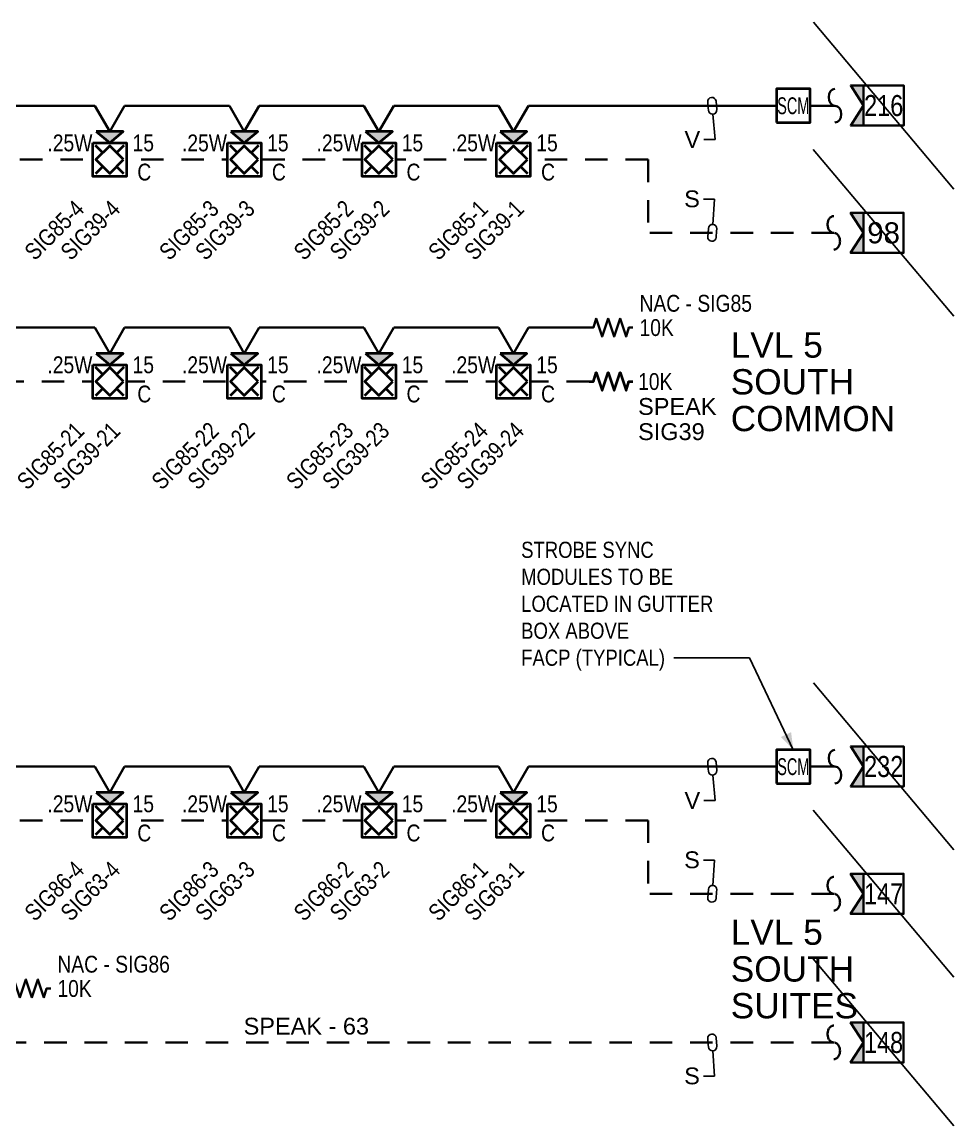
# Model space of a CAD drawing. Header units: inches. Extents: x 84 to 207, y -12 to 77.
# Drawn here: x 137.6 to 142.79, y 31.21 to 37.36 of the extents above; entities that cross this region are included whole.
import ezdxf
from ezdxf import colors
from ezdxf.entities.mleader import LeaderData, LeaderLine
from ezdxf.enums import TextEntityAlignment as Align
from ezdxf.math import Vec2, Vec3

# ---------------------------------------------------------------- set-up
doc = ezdxf.new("R2010")
doc.units = ezdxf.units.IN
doc.header["$MEASUREMENT"] = 0
doc.set_wipeout_variables(frame=1)
doc.linetypes.add('HIDDEN2', pattern=[0.1875, 0.125, -0.0625])
for name, color, linetype, lineweight in [('F-ALRM-DTCT', 23, 'Continuous', 40), ('F-ALRM-INDC', 83, 'Continuous', 40), ('F-ALRM-WIRE', 6, 'Continuous', 35), ('F-ALRM-WIRE-INDC', 3, 'Continuous', 35), ('F-ALRM-WIRE-SPKR', 221, 'HIDDEN2', 35), ('F-ANNO-DTCT', 151, 'Continuous', 25), ('F-ANNO-DTCT-ADDR', 143, 'Continuous', 25), ('F-ANNO-DTCT-DESC', 150, 'Continuous', 25), ('F-ANNO-DTCT-NOTE', 140, 'Continuous', 25), ('F-ANNO-INDC', 3, 'Continuous', 25), ('F-ANNO-INDC-ADDR', 91, 'Continuous', 25), ('F-ANNO-INDC-CAND', 120, 'Continuous', 25), ('F-ANNO-INDC-DESC', 111, 'Continuous', 25), ('F-ANNO-INDC-NOTE', 110, 'Continuous', 25), ('F-ANNO-KEYN', 7, 'Continuous', 25), ('F-ANNO-SPKR-ADDR', 210, 'Continuous', 25), ('F-ANNO-SPKR-WATT', 220, 'Continuous', 25), ('F-ANNO-TEXT', 7, 'Continuous', 25), ('F-ANNO-WIPE', 7, 'Continuous', 0)]:
    doc.layers.add(name, color=color, linetype=linetype, lineweight=lineweight)
doc.styles.add('Annotative', font='arial.ttf')
doc.styles.add('Body', font='', dxfattribs={"height": 0.09375})
doc.styles.add('MtXpl_Arial_Narrow', font='arial.ttf')
doc.styles.get("Standard").update_dxf_attribs({"font": 'arial.ttf'})
doc.styles.get('Body').set_extended_font_data('Arial Narrow')

# ---------------------------------------------------------------- blocks, each defined once
blk = doc.blocks.new('*U22')
at = {"color": 0, "linetype": 'ByBlock', "lineweight": -2, "style": 'Body', "flags": 9}
for tag, p in [('CONNFROM_SPEAK', (0, -0.1336)), ('WIREDROP', (0, -0.1449))]:
    blk.add_attdef(tag, text='', height=0.00938, dxfattribs=at).set_placement(p, align=Align.MIDDLE_CENTER)
at = {"layer": 'F-ANNO-INDC', "style": 'Body', "flags": 8}
for tag, p in [('WG', (-0.1927, 0.229)), ('WP', (0.1927, 0.229))]:
    blk.add_attdef(tag, text='', height=0.0938, dxfattribs=at).set_placement(p, align=Align.MIDDLE_CENTER)
at = {"layer": 'F-ANNO-INDC-ADDR', "style": 'Body', "flags": 8}
blk.add_attdef('NACTAG', text='', height=0.0938, rotation=45, dxfattribs=at).set_placement((-0.2007, -0.2176), align=Align.TOP_RIGHT)
at = {"layer": 'F-ANNO-INDC-DESC', "lineweight": 30, "flags": 51}
blk.add_attdef('DESCRIPTION', text='', height=0.0938, rotation=45, dxfattribs=at).set_placement((0.2007, -0.2176), align=Align.TOP_RIGHT)
at = {"layer": 'F-ANNO-INDC-NOTE', "lineweight": 30, "flags": 104}
blk.add_attdef('NOTES', text='', height=0.0938, dxfattribs=at).set_placement((-0.1927, -0.0693), align=Align.MIDDLE_RIGHT)
at = {"layer": 'F-ANNO-SPKR-ADDR', "style": 'Body', "flags": 8}
blk.add_attdef('SPEAKTAG', text='', height=0.0938, rotation=45, dxfattribs=at).set_placement((0, -0.2176), align=Align.TOP_RIGHT)
at = {"linetype": 'ByBlock', "ltscale": 0.5}
blk.add_wipeout([(-0.0938, 0.0937), (0.0937, 0.0937), (0.0937, -0.0938), (-0.0938, -0.0938)], dxfattribs=at).dxf.layer = 'F-ANNO-WIPE'
at = {"color": 0, "linetype": 'ByBlock', "lineweight": -2, "ltscale": 0.5}
for p, q in [((-0.0387, -0.0387), (-0.0793, -0.0793)), ((0.0793, -0.0793), (0.0387, -0.0387))]:
    blk.add_line(p, q, dxfattribs=at)
at = {"color": 0, "linetype": 'ByBlock', "lineweight": -2, "style": 'Body', "flags": 9}
blk.add_attdef('WIRE', (-0.0007, 0), '', height=0.00938, dxfattribs=at)
for tag, p in [('CONNFROM_NAC', (0, -0.121)), ('ELEVATION', (0, -0.1084)), ('PID', (0, -0.0962))]:
    blk.add_attdef(tag, text='', height=0.00938, dxfattribs=at).set_placement(p, align=Align.MIDDLE_CENTER)
at = {"layer": 'F-ANNO-INDC', "style": 'Body', "flags": 8}
blk.add_attdef('CEIL', text='', height=0.0938, dxfattribs=at).set_placement((0.1927, -0.0693), align=Align.MIDDLE_CENTER)
at = {"layer": 'F-ANNO-INDC-CAND', "style": 'Body', "flags": 8}
blk.add_attdef('CD', text='', height=0.0938, dxfattribs=at).set_placement((0.1871, 0.0933), align=Align.MIDDLE_CENTER)
at = {"layer": 'F-ANNO-INDC-NOTE', "style": 'Body'}
blk.add_attdef('NOTE', text='', height=0.0938, dxfattribs=at).set_placement((-0.1927, -0.0693), align=Align.MIDDLE_CENTER)
at = {"linetype": 'ByBlock'}
blk.add_wipeout([(-0.075, 0.1562), (0, 0.0937), (0.075, 0.1562)], dxfattribs=at).dxf.layer = 'F-ANNO-WIPE'
h = blk.add_hatch(color=0)
h.dxf.hatch_style = 1
h.paths.add_polyline_path([(0.075, 0.1562), (-0.075, 0.1562), (0, 0.0937)])
at = {"color": 0, "linetype": 'ByBlock', "lineweight": -2, "ltscale": 0.5}
for p, q in [((-0.0387, 0.0387), (-0.0793, 0.0793)), ((0.0793, 0.0793), (0.0387, 0.0387))]:
    blk.add_line(p, q, dxfattribs=at)
at = {"color": 0, "linetype": 'ByBlock', "lineweight": -2}
blk.add_lwpolyline([(-0.075, 0.1562), (0, 0.0937), (0.075, 0.1562)], close=True, dxfattribs=at)
at = {"color": 0, "linetype": 'ByBlock', "lineweight": -2, "ltscale": 0.5}
for points in [[(-0.0938, 0.0937), (0.0937, 0.0937), (0.0937, -0.0938), (-0.0938, -0.0938)], [(0.0774, 0), (0, 0.0774), (-0.0774, 0), (0, -0.0774)]]:
    blk.add_lwpolyline(points, close=True, dxfattribs=at)
at = {"layer": 'F-ANNO-SPKR-WATT', "linetype": 'Continuous', "style": 'Body', "flags": 8}
blk.add_attdef('WATT', text='', height=0.0938, dxfattribs=at).set_placement((-0.2221, 0.0933), align=Align.MIDDLE_CENTER)
blk = doc.blocks.new('*U120')
at = {"color": 0, "linetype": 'ByBlock', "lineweight": -2}
for points in [[(0, 0.1557), (-0.0833, 0.3)], [(0, 0.1557), (0.0833, 0.3)], [(0.0833, 0.3), (1.7917, 0.3)]]:
    blk.add_lwpolyline(points, dxfattribs=at)
blk = doc.blocks.new('TML-LEFT')
at = {"layer": 'F-ALRM-WIRE'}
h = blk.add_hatch(color=256, dxfattribs=at)
h.dxf.hatch_style = 1
h.paths.add_polyline_path([(0.0717, 0.1119), (0, 0.1119), (0.0717, 0), (0, -0.1119), (0.0717, -0.1119)])
for points in [[(0.0717, 0.1119), (0, 0.1119), (0.0717, 0), (0, -0.1119), (0.0717, -0.1119)], [(0.0717, -0.1119), (0.2956, -0.1119), (0.2956, 0.1119), (0.0717, 0.1119)]]:
    blk.add_lwpolyline(points, close=True, dxfattribs=at)
at = {"style": 'Annotative'}
blk.add_attdef('#', text='', height=0.1172, dxfattribs=at).set_placement((0.1837, 0), align=Align.MIDDLE_CENTER)
blk = doc.blocks.new('*U86')
at = {"color": 0}
for centre, major_axis in [((-0.046875, 0), (-0.046875, 0)), ((0.046875, 0), (0.046875, 0))]:
    blk.add_ellipse(centre, major_axis=major_axis, ratio=0.7409255, start_param=0, end_param=3.14159265, dxfattribs=at)
blk = doc.blocks.new('WireTagLoop')
at = {"color": 0, "linetype": 'ByBlock', "lineweight": -2}
blk.add_lwpolyline([(-0.5, 0.5, 0.999484), (-0.5, -0.5), (0.5, -0.5, 0.999484), (0.5, 0.5, 0.000258)], format="xyb", close=True, dxfattribs=at)
blk = doc.blocks.new('*U85')
at = {"color": 0}
for centre, major_axis in [((-0.046875, 0), (-0.046875, 0)), ((0.046875, 0), (0.046875, 0))]:
    blk.add_ellipse(centre, major_axis=major_axis, ratio=0.7409255, start_param=0, end_param=3.14159265, dxfattribs=at)
blk = doc.blocks.new('*U70')
at = {"color": 0, "linetype": 'ByBlock', "lineweight": -2, "style": 'Body', "flags": 9}
for tag, p in [('POINTTYPE', (-0.0369, -0.0525)), ('ELEVATION', (-0.0369, -0.0669)), ('WIREDROP', (-0.0369, -0.0787))]:
    blk.add_attdef(tag, p, '', height=0.00937, dxfattribs=at)
at = {"layer": 'F-ANNO-DTCT-ADDR', "style": 'Body', "flags": 8}
blk.add_attdef('ADDRESS', text='', height=0.0938, dxfattribs=at).set_placement((0, -0.1239), align=Align.TOP_RIGHT)
at = {"layer": 'F-ANNO-DTCT-DESC', "lineweight": 30, "flags": 104}
blk.add_attdef('DESCRIPTION', text='', height=0.0938, dxfattribs=at).set_placement((0.1491, -0.1239), align=Align.TOP_RIGHT)
at = {"layer": 'F-ANNO-DTCT-NOTE', "lineweight": 25, "flags": 104}
blk.add_attdef('NOTES', text='', height=0.0938, dxfattribs=at).set_placement((-0.1509, 0.1641), align=Align.TOP_RIGHT)
at = {"layer": 'F-ANNO-DTCT-NOTE', "lineweight": 25, "style": 'Body'}
blk.add_attdef('NOTE', text='', height=0.0938, dxfattribs=at).set_placement((-0.1509, 0.1641), align=Align.TOP_RIGHT)
at = {"linetype": 'ByBlock', "lineweight": -2, "ltscale": 0.5}
blk.add_wipeout([(-0.0938, 0), (0.0938, 0), (0.0938, 0.1875), (-0.0938, 0.1875)], dxfattribs=at).dxf.layer = 'F-ANNO-WIPE'
at = {"color": 0, "linetype": 'ByBlock', "lineweight": -2, "ltscale": 0.5}
blk.add_lwpolyline([(-0.0938, 0), (0.0938, 0), (0.0938, 0.1875), (-0.0938, 0.1875)], close=True, dxfattribs=at)
at = {"color": 0, "linetype": 'ByBlock', "lineweight": -2, "style": 'Body', "flags": 8}
blk.add_attdef('DEVICE_TYPE', text='', height=0.0938, dxfattribs=at).set_placement((0, 0.0938), align=Align.MIDDLE)
at = {"color": 0, "linetype": 'ByBlock', "lineweight": -2, "style": 'Body'}
for tag, p, flags in [('WIRE', (0, 0.0938), 11), ('RISER', (0, 0.0938), 11), ('DEVTYPE', (-0.0369, -0.0386), 9)]:
    blk.add_attdef(tag, p, '', height=0.00937, dxfattribs=dict(at, flags=flags))
at = {"layer": 'F-ANNO-DTCT', "lineweight": 25, "style": 'Body', "flags": 8}
blk.add_attdef('WP', text='', height=0.0938, dxfattribs=at).set_placement((0.1886, 0.1733), align=Align.MIDDLE)
blk.add_attdef('WG', text='', height=0.0938, dxfattribs=at).set_placement((-0.1873, 0.0485), align=Align.MIDDLE_CENTER)
blk = doc.blocks.new('*U64')
at = {"color": 0, "linetype": 'ByBlock', "lineweight": -2}
for points in [[(0, 0.1557), (-0.0833, 0.3)], [(0, 0.1557), (0.0833, 0.3)], [(0.0833, 0.3), (0.6667, 0.3)]]:
    blk.add_lwpolyline(points, dxfattribs=at)
blk = doc.blocks.new('*U124')
at = {"color": 0, "linetype": 'ByBlock', "lineweight": -2}
for points in [[(0, 0.1557), (-0.0833, 0.3)], [(0, 0.1557), (0.0833, 0.3)], [(0.0833, 0.3), (0.4211, 0.3)]]:
    blk.add_lwpolyline(points, dxfattribs=at)
blk = doc.blocks.new('*U122')
at = {"color": 0, "linetype": 'ByBlock', "lineweight": -2}
blk.add_lwpolyline([(0, 0), (0.0242, 0), (0.0389, 0.0502), (0.0724, -0.0502), (0.1059, 0.0502), (0.1393, -0.0502), (0.1728, 0.0502), (0.2063, -0.0502), (0.2212, 0), (0.244, 0)], dxfattribs=at)
at = {"layer": 'F-ANNO-DTCT-NOTE', "lineweight": -3, "style": 'Body'}
blk.add_text('10K', height=0.09375, dxfattribs=at).set_placement((0.2813, 0), align=Align.MIDDLE_LEFT)
blk.add_attdef('CIRCUIT', text='', height=0.0938, dxfattribs=at).set_placement((0.2813, 0.1353), align=Align.MIDDLE_LEFT)
blk = doc.blocks.new('*U123')
at = {"color": 0, "linetype": 'ByBlock', "lineweight": -2}
blk.add_lwpolyline([(0, 0), (0.0242, 0), (0.0389, 0.0502), (0.0724, -0.0502), (0.1059, 0.0502), (0.1393, -0.0502), (0.1728, 0.0502), (0.2063, -0.0502), (0.2212, 0), (0.244, 0)], dxfattribs=at)
at = {"layer": 'F-ANNO-INDC-NOTE', "lineweight": -3, "style": 'Body'}
blk.add_text('10K', height=0.09375, dxfattribs=at).set_placement((0.4646, 0), align=Align.MIDDLE_RIGHT)
blk.add_attdef('CIRCUIT', text='', height=0.0938, dxfattribs=at).set_placement((0.9149, 0), align=Align.MIDDLE_RIGHT)
blk = doc.blocks.new('*U62')
at = {"color": 0, "linetype": 'ByBlock', "lineweight": -2}
blk.add_solid([(0, 0), (0.09375, 0.03125), (0.09375, -0.03125)], dxfattribs=at)

msp = doc.modelspace()

# ---------------------------------------------------------------- linework, layer by layer
at = {"layer": 'Defpoints', "color": 1}
for p, q in [((142.0106, 36.6504), (142.7935, 35.7203)), ((142.0106, 32.9689), (142.7935, 32.0388)), ((142.0106, 32.1409), (142.7935, 31.2108))]:
    msp.add_line(p, q, dxfattribs=at)
at = {"layer": 'F-ALRM-WIRE-SPKR'}
for points in [[(141.0895, 36.5931), (131.8083, 36.5931)], [(141.0895, 36.5931), (141.0895, 36.1853)], [(142.1246, 36.1853), (141.0895, 36.1853)], [(140.7606, 35.3571), (131.4371, 35.3571)], [(141.0895, 32.9118), (131.8083, 32.9118)], [(141.0895, 32.9118), (141.0895, 32.5038)], [(142.1246, 32.5038), (141.0895, 32.5038)], [(142.1246, 31.6758), (131.4371, 31.6758)]]:
    msp.add_lwpolyline(points, dxfattribs=at)
at = {"layer": 'F-ANNO-TEXT'}
msp.add_lwpolyline([(141.2329, 33.8188), (141.6549, 33.8188)], dxfattribs=at)

# ---------------------------------------------------------------- block references
at = {"layer": 'F-ALRM-INDC'}
msp.add_blockref('*U123', (140.7606, 35.3571), dxfattribs=at)
at = {"layer": 'F-ALRM-WIRE-INDC', "rotation": 90}
for p in [(142.1312, 36.8936), (142.1312, 33.2123)]:
    msp.add_blockref('*U85', p, dxfattribs=at)
at = {"layer": 'F-ALRM-WIRE-INDC'}
for p, values in [((140.7606, 35.6576), {'CIRCUIT': 'NAC - SIG85'}), ((137.5166, 31.9763), {'CIRCUIT': 'NAC - SIG86'})]:
    msp.add_blockref('*U122', p, dxfattribs=at).add_auto_attribs(values)
at = {"layer": 'F-ALRM-WIRE-SPKR', "rotation": 90}
for p in [(142.1246, 36.1853), (142.1246, 32.5038), (142.1246, 31.6758)]:
    msp.add_blockref('*U86', p, dxfattribs=at)
at = {"layer": 'F-ANNO-KEYN'}
ref = msp.add_blockref('TML-LEFT', (142.2191, 36.8943), dxfattribs=at)
ref.add_attrib('#', '216', dxfattribs={"layer": '0', "height": 0.1172, "style": 'Annotative', "width": 0.8}).set_placement((142.4028, 36.8943), align=Align.MIDDLE_CENTER)
msp.add_blockref('TML-LEFT', (142.2184, 36.1853), dxfattribs=at).add_auto_attribs({'#': '98'})
ref = msp.add_blockref('TML-LEFT', (142.2191, 33.2129), dxfattribs=at)
ref.add_attrib('#', '232', dxfattribs={"layer": '0', "height": 0.1172, "style": 'Annotative', "width": 0.8}).set_placement((142.4028, 33.2129), align=Align.MIDDLE_CENTER)
ref = msp.add_blockref('TML-LEFT', (142.2184, 32.5038), dxfattribs=at)
ref.add_attrib('#', '147', dxfattribs={"layer": '0', "height": 0.1172, "style": 'Annotative', "width": 0.8}).set_placement((142.402, 32.5038), align=Align.MIDDLE_CENTER)
ref = msp.add_blockref('TML-LEFT', (142.2184, 31.6758), dxfattribs=at)
ref.add_attrib('#', '148', dxfattribs={"layer": '0', "height": 0.1172, "style": 'Annotative', "width": 0.8}).set_placement((142.402, 31.6758), align=Align.MIDDLE_CENTER)

# ---------------------------------------------------------------- texts
at = {"layer": 'F-ALRM-INDC', "style": 'MtXpl_Arial_Narrow'}
for s, p in [('SPEAK', (141.0341, 35.1715)), ('SIG39', (141.0341, 35.031)), ('SPEAK - 63', (138.8358, 31.7196))]:
    msp.add_text(s, height=0.09375, dxfattribs=at).set_placement(p)
at = {"layer": 'F-ANNO-TEXT', "color": 8, "true_color": 0x808080, "style": 'MtXpl_Arial_Narrow'}
for s, p in [('LVL 5', (141.5502, 35.4902)), ('SOUTH', (141.5502, 35.2854)), ('COMMON', (141.5502, 35.0806)), ('LVL 5', (141.5502, 32.2196)), ('SOUTH', (141.5502, 32.0148)), ('SUITES', (141.5502, 31.81))]:
    msp.add_text(s, height=0.14062, dxfattribs=at).set_placement(p)
at = {"layer": 'F-ANNO-TEXT', "style": 'Body'}
for s, p in [('STROBE SYNC', (140.3824, 34.4198)), ('MODULES TO BE ', (140.3824, 34.2695)), ('LOCATED IN GUTTER', (140.3824, 34.1192)), ('BOX ABOVE', (140.3824, 33.969)), ('FACP (TYPICAL) ', (140.3824, 33.8187))]:
    msp.add_text(s, height=0.09, dxfattribs=at).set_placement(p, align=Align.MIDDLE_LEFT)

# ---------------------------------------------------------------- leaders
at = {"layer": 'F-ALRM-WIRE-INDC'}
ml = msp.add_multileader_mtext('Standard', dxfattribs=at)
ml.set_content('V', color=256, style='MtXpl_Arial_Narrow')
ml.set_leader_properties(color=256, linetype='Continuous')
ml.set_arrow_properties(name='WireTagLoop')
ml.build(insert=Vec2(0, 0))
ml.multileader.update_dxf_attribs({"text_left_attachment_type": 2, "text_right_attachment_type": 2, "text_bottom_attachment_type": 2, "dogleg_length": 0.0625, "arrow_head_size": 0.0469})
ctx = ml.context
ctx.base_point, ctx.char_height, ctx.arrow_head_size, ctx.landing_gap_size, ctx.plane_origin = Vec3(141.2745, 36.7052), 0.0938, 0.0469, 0.02, Vec3(99.3318, 39.1862)
ctx.left_attachment, ctx.right_attachment, ctx.top_attachment, ctx.text_align_type = 2, 2, 2, 2
notes = []
notes.append((ctx, [(0, (1, 1, 0), (141.4627, 36.7052), (-1, 0), 0.0625, [(0, [(141.4473, 36.8931)], 0, [])])]))
ctx.mtext.insert, ctx.mtext.alignment, ctx.mtext.flow_direction = Vec3(141.3802, 36.7521), 3, 5
ml = msp.add_multileader_mtext('Standard', dxfattribs=at)
ml.set_content('V', color=256, style='MtXpl_Arial_Narrow')
ml.set_leader_properties(color=256, linetype='Continuous')
ml.set_arrow_properties(name='WireTagLoop')
ml.build(insert=Vec2(0, 0))
ml.multileader.update_dxf_attribs({"text_left_attachment_type": 2, "text_right_attachment_type": 2, "text_bottom_attachment_type": 2, "dogleg_length": 0.0625, "arrow_head_size": 0.0469})
ctx = ml.context
ctx.base_point, ctx.char_height, ctx.arrow_head_size, ctx.landing_gap_size, ctx.plane_origin = Vec3(141.2745, 33.0237), 0.0938, 0.0469, 0.02, Vec3(99.3318, 35.5047)
ctx.left_attachment, ctx.right_attachment, ctx.top_attachment, ctx.text_align_type = 2, 2, 2, 2
notes.append((ctx, [(0, (1, 1, 0), (141.4627, 33.0237), (-1, 0), 0.0625, [(0, [(141.4473, 33.2115)], 0, [])])]))
ctx.mtext.insert, ctx.mtext.alignment, ctx.mtext.flow_direction = Vec3(141.3802, 33.0706), 3, 5
at = {"layer": 'F-ALRM-WIRE-SPKR'}
ml = msp.add_multileader_mtext('Standard', dxfattribs=at)
ml.set_content('S', color=256, style='MtXpl_Arial_Narrow')
ml.set_leader_properties(color=256, linetype='Continuous')
ml.set_arrow_properties(name='WireTagLoop')
ml.build(insert=Vec2(0, 0))
ml.multileader.update_dxf_attribs({"text_left_attachment_type": 2, "text_right_attachment_type": 2, "text_bottom_attachment_type": 2, "dogleg_length": 0.0625, "arrow_head_size": 0.0469})
ctx = ml.context
ctx.base_point, ctx.char_height, ctx.arrow_head_size, ctx.landing_gap_size, ctx.plane_origin = Vec3(141.2836, 36.3732), 0.0938, 0.0469, 0.02, Vec3(99.3318, 49.691)
ctx.left_attachment, ctx.right_attachment, ctx.top_attachment, ctx.text_align_type = 2, 2, 2, 2
notes.append((ctx, [(0, (1, 1, 0), (141.4608, 36.3732), (-1, 0), 0.0625, [(0, [(141.4473, 36.1853)], 0, [])])]))
ctx.mtext.insert, ctx.mtext.alignment, ctx.mtext.flow_direction = Vec3(141.3783, 36.4217), 3, 5
ml = msp.add_multileader_mtext('Standard', dxfattribs=at)
ml.set_content('S', color=256, style='MtXpl_Arial_Narrow')
ml.set_leader_properties(color=256, linetype='Continuous')
ml.set_arrow_properties(name='WireTagLoop')
ml.build(insert=Vec2(0, 0))
ml.multileader.update_dxf_attribs({"text_left_attachment_type": 2, "text_right_attachment_type": 2, "text_bottom_attachment_type": 2, "dogleg_length": 0.0625, "arrow_head_size": 0.0469})
ctx = ml.context
ctx.base_point, ctx.char_height, ctx.arrow_head_size, ctx.landing_gap_size, ctx.plane_origin = Vec3(141.2836, 32.6917), 0.0938, 0.0469, 0.02, Vec3(99.3318, 46.0094)
ctx.left_attachment, ctx.right_attachment, ctx.top_attachment, ctx.text_align_type = 2, 2, 2, 2
notes.append((ctx, [(0, (1, 1, 0), (141.4608, 32.6917), (-1, 0), 0.0625, [(0, [(141.4473, 32.5038)], 0, [])])]))
ctx.mtext.insert, ctx.mtext.alignment, ctx.mtext.flow_direction = Vec3(141.3783, 32.7401), 3, 5
ml = msp.add_multileader_mtext('Standard', dxfattribs=at)
ml.set_content('S', color=256, style='MtXpl_Arial_Narrow')
ml.set_leader_properties(color=256, linetype='Continuous')
ml.set_arrow_properties(name='WireTagLoop')
ml.build(insert=Vec2(0, 0))
ml.multileader.update_dxf_attribs({"text_left_attachment_type": 2, "text_right_attachment_type": 2, "text_bottom_attachment_type": 2, "dogleg_length": 0.0625, "arrow_head_size": 0.0469})
ctx = ml.context
ctx.base_point, ctx.char_height, ctx.arrow_head_size, ctx.landing_gap_size, ctx.plane_origin = Vec3(141.2836, 31.4879), 0.0938, 0.0469, 0.02, Vec3(99.3318, 33.9689)
ctx.left_attachment, ctx.right_attachment, ctx.top_attachment, ctx.text_align_type = 2, 2, 2, 2
notes.append((ctx, [(0, (1, 1, 0), (141.4608, 31.4879), (-1, 0), 0.0625, [(0, [(141.4473, 31.6758)], 0, [])])]))
ctx.mtext.insert, ctx.mtext.alignment, ctx.mtext.flow_direction = Vec3(141.3783, 31.5364), 3, 5
for ctx, leaders in notes:
    for number, flags, end, landing, length, lines in leaders:
        leader = LeaderData()
        leader.index, (leader.has_last_leader_line, leader.has_dogleg_vector, leader.attachment_direction) = number, flags
        leader.last_leader_point, leader.dogleg_vector, leader.dogleg_length = Vec3(end), Vec3(landing), length
        for number, points, colour, breaks in lines:
            line = LeaderLine()
            line.index, line.vertices, line.color, line.breaks = number, Vec3.list(points), colors.encode_raw_color(colour), breaks
            leader.lines.append(line)
        ctx.leaders.append(leader)

# ---------------------------------------------------------------- next in the draw order: block references
at = {"layer": 'F-ALRM-INDC'}
ref = msp.add_blockref('*U22', (138.0895, 36.5931), dxfattribs=at)
ref.add_attrib('CEIL', 'C', dxfattribs={"layer": 'F-ANNO-INDC', "height": 0.0938, "style": 'Body'}).set_placement((138.2822, 36.5238), align=Align.MIDDLE_CENTER)
ref.add_attrib('NACTAG', 'SIG85-4', dxfattribs={"layer": 'F-ANNO-INDC-ADDR', "height": 0.09375, "rotation": 45, "style": 'Body'}).set_placement((137.8888, 36.3754), align=Align.TOP_RIGHT)
ref.add_attrib('CD', '15', dxfattribs={"layer": 'F-ANNO-INDC-CAND', "height": 0.09375, "style": 'Body'}).set_placement((138.2766, 36.6863), align=Align.MIDDLE_CENTER)
ref.add_attrib('SPEAKTAG', 'SIG39-4', dxfattribs={"layer": 'F-ANNO-SPKR-ADDR', "height": 0.09375, "rotation": 45, "style": 'Body'}).set_placement((138.0895, 36.3754), align=Align.TOP_RIGHT)
ref.add_attrib('WATT', '.25W', dxfattribs={"layer": 'F-ANNO-SPKR-WATT', "linetype": 'Continuous', "height": 0.09375, "style": 'Body'}).set_placement((137.8675, 36.6863), align=Align.MIDDLE_CENTER)
ref = msp.add_blockref('*U22', (138.8395, 36.5931), dxfattribs=at)
ref.add_attrib('CEIL', 'C', dxfattribs={"layer": 'F-ANNO-INDC', "height": 0.0938, "style": 'Body'}).set_placement((139.0322, 36.5238), align=Align.MIDDLE_CENTER)
ref.add_attrib('NACTAG', 'SIG85-3', dxfattribs={"layer": 'F-ANNO-INDC-ADDR', "height": 0.09375, "rotation": 45, "style": 'Body'}).set_placement((138.6388, 36.3754), align=Align.TOP_RIGHT)
ref.add_attrib('CD', '15', dxfattribs={"layer": 'F-ANNO-INDC-CAND', "height": 0.09375, "style": 'Body'}).set_placement((139.0266, 36.6863), align=Align.MIDDLE_CENTER)
ref.add_attrib('SPEAKTAG', 'SIG39-3', dxfattribs={"layer": 'F-ANNO-SPKR-ADDR', "height": 0.09375, "rotation": 45, "style": 'Body'}).set_placement((138.8395, 36.3754), align=Align.TOP_RIGHT)
ref.add_attrib('WATT', '.25W', dxfattribs={"layer": 'F-ANNO-SPKR-WATT', "linetype": 'Continuous', "height": 0.09375, "style": 'Body'}).set_placement((138.6175, 36.6863), align=Align.MIDDLE_CENTER)
ref = msp.add_blockref('*U22', (139.5895, 36.5931), dxfattribs=at)
ref.add_attrib('CEIL', 'C', dxfattribs={"layer": 'F-ANNO-INDC', "height": 0.0938, "style": 'Body'}).set_placement((139.7822, 36.5238), align=Align.MIDDLE_CENTER)
ref.add_attrib('NACTAG', 'SIG85-2', dxfattribs={"layer": 'F-ANNO-INDC-ADDR', "height": 0.09375, "rotation": 45, "style": 'Body'}).set_placement((139.3888, 36.3754), align=Align.TOP_RIGHT)
ref.add_attrib('CD', '15', dxfattribs={"layer": 'F-ANNO-INDC-CAND', "height": 0.09375, "style": 'Body'}).set_placement((139.7766, 36.6863), align=Align.MIDDLE_CENTER)
ref.add_attrib('SPEAKTAG', 'SIG39-2', dxfattribs={"layer": 'F-ANNO-SPKR-ADDR', "height": 0.09375, "rotation": 45, "style": 'Body'}).set_placement((139.5895, 36.3754), align=Align.TOP_RIGHT)
ref.add_attrib('WATT', '.25W', dxfattribs={"layer": 'F-ANNO-SPKR-WATT', "linetype": 'Continuous', "height": 0.09375, "style": 'Body'}).set_placement((139.3675, 36.6863), align=Align.MIDDLE_CENTER)
ref = msp.add_blockref('*U22', (140.3395, 36.5931), dxfattribs=at)
ref.add_attrib('CEIL', 'C', dxfattribs={"layer": 'F-ANNO-INDC', "height": 0.0938, "style": 'Body'}).set_placement((140.5322, 36.5238), align=Align.MIDDLE_CENTER)
ref.add_attrib('NACTAG', 'SIG85-1', dxfattribs={"layer": 'F-ANNO-INDC-ADDR', "height": 0.09375, "rotation": 45, "style": 'Body'}).set_placement((140.1388, 36.3754), align=Align.TOP_RIGHT)
ref.add_attrib('CD', '15', dxfattribs={"layer": 'F-ANNO-INDC-CAND', "height": 0.09375, "style": 'Body'}).set_placement((140.5266, 36.6863), align=Align.MIDDLE_CENTER)
ref.add_attrib('SPEAKTAG', 'SIG39-1', dxfattribs={"layer": 'F-ANNO-SPKR-ADDR', "height": 0.09375, "rotation": 45, "style": 'Body'}).set_placement((140.3395, 36.3754), align=Align.TOP_RIGHT)
ref.add_attrib('WATT', '.25W', dxfattribs={"layer": 'F-ANNO-SPKR-WATT', "linetype": 'Continuous', "height": 0.09375, "style": 'Body'}).set_placement((140.1175, 36.6863), align=Align.MIDDLE_CENTER)
ref = msp.add_blockref('*U22', (138.0895, 35.3571), dxfattribs=at)
ref.add_attrib('CEIL', 'C', dxfattribs={"layer": 'F-ANNO-INDC', "height": 0.0938, "style": 'Body'}).set_placement((138.2822, 35.2878), align=Align.MIDDLE_CENTER)
ref.add_attrib('NACTAG', 'SIG85-21', dxfattribs={"layer": 'F-ANNO-INDC-ADDR', "height": 0.09375, "rotation": 45, "style": 'Body'}).set_placement((137.8888, 35.1395), align=Align.TOP_RIGHT)
ref.add_attrib('CD', '15', dxfattribs={"layer": 'F-ANNO-INDC-CAND', "height": 0.09375, "style": 'Body'}).set_placement((138.2766, 35.4504), align=Align.MIDDLE_CENTER)
ref.add_attrib('SPEAKTAG', 'SIG39-21', dxfattribs={"layer": 'F-ANNO-SPKR-ADDR', "height": 0.09375, "rotation": 45, "style": 'Body'}).set_placement((138.0895, 35.1395), align=Align.TOP_RIGHT)
ref.add_attrib('WATT', '.25W', dxfattribs={"layer": 'F-ANNO-SPKR-WATT', "linetype": 'Continuous', "height": 0.09375, "style": 'Body'}).set_placement((137.8675, 35.4504), align=Align.MIDDLE_CENTER)
ref = msp.add_blockref('*U22', (138.0895, 32.9118), dxfattribs=at)
ref.add_attrib('CEIL', 'C', dxfattribs={"layer": 'F-ANNO-INDC', "height": 0.0938, "style": 'Body'}).set_placement((138.2822, 32.8425), align=Align.MIDDLE_CENTER)
ref.add_attrib('NACTAG', 'SIG86-4', dxfattribs={"layer": 'F-ANNO-INDC-ADDR', "height": 0.09375, "rotation": 45, "style": 'Body'}).set_placement((137.8888, 32.6941), align=Align.TOP_RIGHT)
ref.add_attrib('CD', '15', dxfattribs={"layer": 'F-ANNO-INDC-CAND', "height": 0.09375, "style": 'Body'}).set_placement((138.2766, 33.005), align=Align.MIDDLE_CENTER)
ref.add_attrib('SPEAKTAG', 'SIG63-4', dxfattribs={"layer": 'F-ANNO-SPKR-ADDR', "height": 0.09375, "rotation": 45, "style": 'Body'}).set_placement((138.0895, 32.6941), align=Align.TOP_RIGHT)
ref.add_attrib('WATT', '.25W', dxfattribs={"layer": 'F-ANNO-SPKR-WATT', "linetype": 'Continuous', "height": 0.09375, "style": 'Body'}).set_placement((137.8675, 33.005), align=Align.MIDDLE_CENTER)
ref = msp.add_blockref('*U22', (138.8395, 32.9118), dxfattribs=at)
ref.add_attrib('CEIL', 'C', dxfattribs={"layer": 'F-ANNO-INDC', "height": 0.0938, "style": 'Body'}).set_placement((139.0322, 32.8425), align=Align.MIDDLE_CENTER)
ref.add_attrib('NACTAG', 'SIG86-3', dxfattribs={"layer": 'F-ANNO-INDC-ADDR', "height": 0.09375, "rotation": 45, "style": 'Body'}).set_placement((138.6388, 32.6941), align=Align.TOP_RIGHT)
ref.add_attrib('CD', '15', dxfattribs={"layer": 'F-ANNO-INDC-CAND', "height": 0.09375, "style": 'Body'}).set_placement((139.0266, 33.005), align=Align.MIDDLE_CENTER)
ref.add_attrib('SPEAKTAG', 'SIG63-3', dxfattribs={"layer": 'F-ANNO-SPKR-ADDR', "height": 0.09375, "rotation": 45, "style": 'Body'}).set_placement((138.8395, 32.6941), align=Align.TOP_RIGHT)
ref.add_attrib('WATT', '.25W', dxfattribs={"layer": 'F-ANNO-SPKR-WATT', "linetype": 'Continuous', "height": 0.09375, "style": 'Body'}).set_placement((138.6175, 33.005), align=Align.MIDDLE_CENTER)
ref = msp.add_blockref('*U22', (139.5895, 32.9118), dxfattribs=at)
ref.add_attrib('CEIL', 'C', dxfattribs={"layer": 'F-ANNO-INDC', "height": 0.0938, "style": 'Body'}).set_placement((139.7822, 32.8425), align=Align.MIDDLE_CENTER)
ref.add_attrib('NACTAG', 'SIG86-2', dxfattribs={"layer": 'F-ANNO-INDC-ADDR', "height": 0.09375, "rotation": 45, "style": 'Body'}).set_placement((139.3888, 32.6941), align=Align.TOP_RIGHT)
ref.add_attrib('CD', '15', dxfattribs={"layer": 'F-ANNO-INDC-CAND', "height": 0.09375, "style": 'Body'}).set_placement((139.7766, 33.005), align=Align.MIDDLE_CENTER)
ref.add_attrib('SPEAKTAG', 'SIG63-2', dxfattribs={"layer": 'F-ANNO-SPKR-ADDR', "height": 0.09375, "rotation": 45, "style": 'Body'}).set_placement((139.5895, 32.6941), align=Align.TOP_RIGHT)
ref.add_attrib('WATT', '.25W', dxfattribs={"layer": 'F-ANNO-SPKR-WATT', "linetype": 'Continuous', "height": 0.09375, "style": 'Body'}).set_placement((139.3675, 33.005), align=Align.MIDDLE_CENTER)
ref = msp.add_blockref('*U22', (140.3395, 32.9118), dxfattribs=at)
ref.add_attrib('CEIL', 'C', dxfattribs={"layer": 'F-ANNO-INDC', "height": 0.0938, "style": 'Body'}).set_placement((140.5322, 32.8425), align=Align.MIDDLE_CENTER)
ref.add_attrib('NACTAG', 'SIG86-1', dxfattribs={"layer": 'F-ANNO-INDC-ADDR', "height": 0.09375, "rotation": 45, "style": 'Body'}).set_placement((140.1388, 32.6941), align=Align.TOP_RIGHT)
ref.add_attrib('CD', '15', dxfattribs={"layer": 'F-ANNO-INDC-CAND', "height": 0.09375, "style": 'Body'}).set_placement((140.5266, 33.005), align=Align.MIDDLE_CENTER)
ref.add_attrib('SPEAKTAG', 'SIG63-1', dxfattribs={"layer": 'F-ANNO-SPKR-ADDR', "height": 0.09375, "rotation": 45, "style": 'Body'}).set_placement((140.3395, 32.6941), align=Align.TOP_RIGHT)
ref.add_attrib('WATT', '.25W', dxfattribs={"layer": 'F-ANNO-SPKR-WATT', "linetype": 'Continuous', "height": 0.09375, "style": 'Body'}).set_placement((140.1175, 33.005), align=Align.MIDDLE_CENTER)

# ---------------------------------------------------------------- next in the draw order: block references
ref = msp.add_blockref('*U22', (138.8395, 35.3571), dxfattribs=at)
ref.add_attrib('CEIL', 'C', dxfattribs={"layer": 'F-ANNO-INDC', "height": 0.0938, "style": 'Body'}).set_placement((139.0322, 35.2878), align=Align.MIDDLE_CENTER)
ref.add_attrib('NACTAG', 'SIG85-22', dxfattribs={"layer": 'F-ANNO-INDC-ADDR', "height": 0.09375, "rotation": 45, "style": 'Body'}).set_placement((138.6388, 35.1395), align=Align.TOP_RIGHT)
ref.add_attrib('CD', '15', dxfattribs={"layer": 'F-ANNO-INDC-CAND', "height": 0.09375, "style": 'Body'}).set_placement((139.0266, 35.4504), align=Align.MIDDLE_CENTER)
ref.add_attrib('SPEAKTAG', 'SIG39-22', dxfattribs={"layer": 'F-ANNO-SPKR-ADDR', "height": 0.09375, "rotation": 45, "style": 'Body'}).set_placement((138.8395, 35.1395), align=Align.TOP_RIGHT)
ref.add_attrib('WATT', '.25W', dxfattribs={"layer": 'F-ANNO-SPKR-WATT', "linetype": 'Continuous', "height": 0.09375, "style": 'Body'}).set_placement((138.6175, 35.4504), align=Align.MIDDLE_CENTER)
at = {"layer": 'F-ALRM-WIRE-INDC'}
for name, p in [('*U64', (137.3395, 36.5936)), ('*U64', (138.0895, 36.5936)), ('*U64', (138.8395, 36.5936)), ('*U64', (139.5895, 36.5936)), ('*U120', (140.3395, 36.5936)), ('*U64', (137.3395, 35.3576)), ('*U64', (137.3395, 32.9123)), ('*U64', (138.0895, 32.9123)), ('*U64', (138.8395, 32.9123)), ('*U64', (139.5895, 32.9123)), ('*U120', (140.3395, 32.9123))]:
    msp.add_blockref(name, p, dxfattribs=at)

# ---------------------------------------------------------------- next in the draw order: block references
at = {"layer": 'F-ALRM-DTCT'}
ref = msp.add_blockref('*U70', (141.8989, 36.7996), dxfattribs=at)
ref.add_attrib('DEVICE_TYPE', 'SCM', dxfattribs={"layer": '0', "color": 0, "linetype": 'ByBlock', "lineweight": -2, "height": 0.09375, "style": 'Body', "width": 0.75}).set_placement((141.8989, 36.8933), align=Align.MIDDLE)
ref = msp.add_blockref('*U70', (141.8989, 33.1183), dxfattribs=at)
ref.add_attrib('DEVICE_TYPE', 'SCM', dxfattribs={"layer": '0', "color": 0, "linetype": 'ByBlock', "lineweight": -2, "height": 0.09375, "style": 'Body', "width": 0.75}).set_placement((141.8989, 33.212), align=Align.MIDDLE)
at = {"layer": 'F-ALRM-INDC'}
ref = msp.add_blockref('*U22', (139.5895, 35.3571), dxfattribs=at)
ref.add_attrib('CEIL', 'C', dxfattribs={"layer": 'F-ANNO-INDC', "height": 0.0938, "style": 'Body'}).set_placement((139.7822, 35.2878), align=Align.MIDDLE_CENTER)
ref.add_attrib('NACTAG', 'SIG85-23', dxfattribs={"layer": 'F-ANNO-INDC-ADDR', "height": 0.09375, "rotation": 45, "style": 'Body'}).set_placement((139.3888, 35.1395), align=Align.TOP_RIGHT)
ref.add_attrib('CD', '15', dxfattribs={"layer": 'F-ANNO-INDC-CAND', "height": 0.09375, "style": 'Body'}).set_placement((139.7766, 35.4504), align=Align.MIDDLE_CENTER)
ref.add_attrib('SPEAKTAG', 'SIG39-23', dxfattribs={"layer": 'F-ANNO-SPKR-ADDR', "height": 0.09375, "rotation": 45, "style": 'Body'}).set_placement((139.5895, 35.1395), align=Align.TOP_RIGHT)
ref.add_attrib('WATT', '.25W', dxfattribs={"layer": 'F-ANNO-SPKR-WATT', "linetype": 'Continuous', "height": 0.09375, "style": 'Body'}).set_placement((139.3675, 35.4504), align=Align.MIDDLE_CENTER)
at = {"layer": 'F-ALRM-WIRE-INDC'}
msp.add_blockref('*U64', (138.0895, 35.3576), dxfattribs=at)

# ---------------------------------------------------------------- next in the draw order: linework, layer by layer
at = {"layer": 'Defpoints', "color": 1}
for p, q in [((142.0114, 37.3593), (142.7942, 36.4292)), ((142.0114, 33.678), (142.7942, 32.7479))]:
    msp.add_line(p, q, dxfattribs=at)
at = {"layer": 'F-ANNO-TEXT'}
msp.add_lwpolyline([(141.8989, 33.3058), (141.6549, 33.8188)], dxfattribs=at)

# ---------------------------------------------------------------- next in the draw order: block references
at = {"layer": 'F-ALRM-INDC'}
ref = msp.add_blockref('*U22', (140.3395, 35.3571), dxfattribs=at)
ref.add_attrib('CEIL', 'C', dxfattribs={"layer": 'F-ANNO-INDC', "height": 0.0938, "style": 'Body'}).set_placement((140.5322, 35.2878), align=Align.MIDDLE_CENTER)
ref.add_attrib('NACTAG', 'SIG85-24', dxfattribs={"layer": 'F-ANNO-INDC-ADDR', "height": 0.09375, "rotation": 45, "style": 'Body'}).set_placement((140.1388, 35.1395), align=Align.TOP_RIGHT)
ref.add_attrib('CD', '15', dxfattribs={"layer": 'F-ANNO-INDC-CAND', "height": 0.09375, "style": 'Body'}).set_placement((140.5266, 35.4504), align=Align.MIDDLE_CENTER)
ref.add_attrib('SPEAKTAG', 'SIG39-24', dxfattribs={"layer": 'F-ANNO-SPKR-ADDR', "height": 0.09375, "rotation": 45, "style": 'Body'}).set_placement((140.3395, 35.1395), align=Align.TOP_RIGHT)
ref.add_attrib('WATT', '.25W', dxfattribs={"layer": 'F-ANNO-SPKR-WATT', "linetype": 'Continuous', "height": 0.09375, "style": 'Body'}).set_placement((140.1175, 35.4504), align=Align.MIDDLE_CENTER)
at = {"layer": 'F-ALRM-WIRE-INDC'}
msp.add_blockref('*U64', (138.8395, 35.3576), dxfattribs=at)
at = {"layer": 'F-ANNO-TEXT', "rotation": 115.4357476963946}
msp.add_blockref('*U62', (141.8989, 33.3058), dxfattribs=at)

# ---------------------------------------------------------------- next in the draw order: block references
at = {"layer": 'F-ALRM-WIRE-INDC'}
for name, p in [('*U64', (139.5895, 35.3576)), ('*U124', (140.3395, 35.3576))]:
    msp.add_blockref(name, p, dxfattribs=at)

doc.saveas('drawing.dxf')
